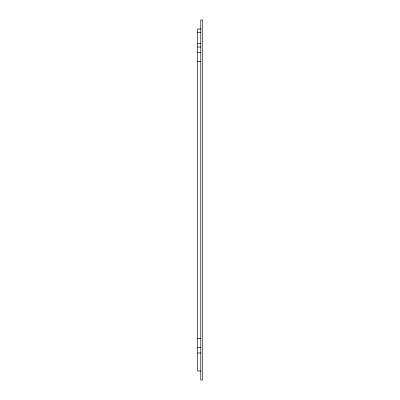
<?xml version="1.0" encoding="UTF-8"?>
<svg xmlns="http://www.w3.org/2000/svg" width="400" height="400" viewBox="0 0 400 400"><rect width="100%" height="100%" fill="white"/><g stroke="black" fill="none" stroke-linecap="round" stroke-linejoin="round"><path stroke-width="0.6" d="M200.765 29L197.615 29L197.615 371L200.765 371M197.615 32.6L200.765 32.6M197.615 43.4L200.765 43.4M197.615 47L200.765 47M197.615 52.4L200.765 52.4M197.615 61.4L200.765 61.4M197.615 338.6L200.765 338.6M197.615 347.6L200.765 347.6M197.615 353L200.765 353M202.385 20L200.765 20L200.765 380L202.385 380L202.385 20"/></g></svg>
